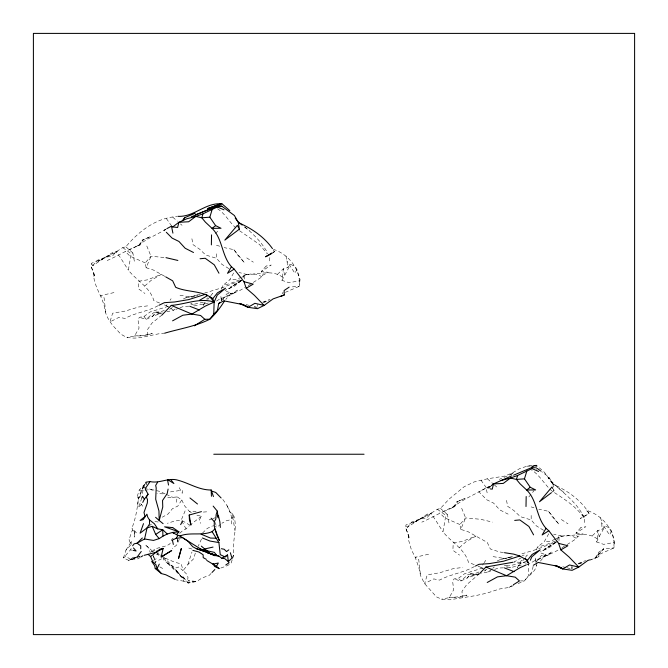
<?xml version="1.0" encoding="UTF-8"?>
<svg xmlns="http://www.w3.org/2000/svg" width="668" height="668" viewBox="0 0 668 668"><rect width="100%" height="100%" fill="white"/><g stroke="black" fill="none" stroke-linecap="round" stroke-linejoin="round"><path stroke-width="0.5" stroke-dasharray="3.34 2.5" d="M223.588 299.94L223.596 298.22L226.619 294.004L231.078 293.093L225.784 299.456M244.379 279.032L244.421 274.239C257.197 275.517 271.175 268.67 282.547 277.178L281.971 280.343L288.977 282.698L299.398 280.844C298.103 266.348 287.106 253.782 273.454 249.348M559.007 540.679L559.049 535.886C571.833 537.164 585.811 530.317 597.184 538.825L596.599 541.99L603.605 544.345L614.026 542.491C612.706 527.211 600.624 514.502 586.228 510.218L589.118 513.35L583.298 517.224L580.225 518.435L589.118 513.35C580.859 499.881 567.332 490.429 552.987 484.3L549.038 477.161L541.506 471.575M299.398 280.844L299.272 286.296L285.436 292.317M614.026 542.491L613.909 547.944L597.401 555.217L603.805 548.779L613.909 547.944L614.677 541.163L611.504 531.068L609.809 528.021L605.2 526.042L602.052 529.357L597.927 530.442L592.09 536.003M231.487 523.988C232.923 514.811 227.922 506.294 222.644 499.238M518.084 583.582L524.438 580.868L528.38 575.883L528.772 563.717L527.019 564.518M177.604 538.224L177.404 542.967L177.88 539.402M137.8 505.334C137.625 497.685 141.09 490.471 144.898 484.041L142.109 493.844L138.426 498.629C137.216 508.599 135.704 518.777 131.905 528.112L132.423 529.983L128.999 539.66L131.053 544.679L125.96 550.165L123.438 557.914L128.715 560.402L136.305 557.479M257.255 306.345L257.347 304.383M571.841 568.969L571.975 566.03M269.605 260.921L269.855 256.846M584.233 522.568L584.492 518.493L582.479 514.302M227.145 505.776L230.31 512.799L232.673 513.425C239.019 526.342 231.362 540.946 234.05 554.273L232.497 558.907M282.547 277.178L283.299 268.795L287.424 267.709L290.572 264.394L295.173 266.373L296.868 269.421L300.041 279.516L299.272 286.296L290.179 287.048M597.184 538.825L597.927 530.442L599.204 536.579L596.599 541.99M131.053 544.679L131.354 541.514L128.999 539.66M182.656 490.462L182.189 493.243L178.874 486.972M159.602 303.005L153.849 300.7C150.116 287.223 136.539 280.568 128.348 270.164L131.178 253.782L132.84 252.913L134.36 261.338M474.23 564.652L468.477 562.347C464.753 548.871 451.167 542.216 442.984 531.811L445.815 515.429L447.468 514.56L448.988 522.986M164.912 333.115C149.448 333.749 128.857 345.54 117.434 330.384C110.696 323.955 105.152 315.864 104.308 306.361C101.862 296.634 95.841 288.392 93.963 278.498C95.891 273.129 90.197 268.736 91.299 263.334L102.722 259.009L113.502 253.189L98.33 261.196L102.722 259.009L92.76 265.689L91.299 263.334M513.55 585.527L509.016 587.464L499.555 588.992L486.371 593.276L475.641 595.614L449.856 599.789L441.548 599.163L436.454 596.891L424.581 583.573L420.523 575.649L418.936 568L415.187 557.262L411.363 549.689L408.591 540.145C410.519 534.776 404.825 530.384 405.935 524.981L417.35 520.648L428.13 514.836L412.966 522.844L417.35 520.648L407.396 527.336L405.935 524.981M533.131 566.247L532.104 571.925L528.38 575.883M176.26 502.286L177.279 496.934L165.814 497.952M195.281 553.112L193.803 558.623L187.883 564.502L183.082 570.589L186.372 573.812L187.967 577.102L187.533 582.588L188.309 583.072L196.86 581.427L201.987 577.987L209.209 575.382L211.322 573.194M187.883 564.502L191.983 551.993M137.224 496.524L139.278 490.028L144.898 484.041L138.451 498.553L137.224 496.524L138.426 498.629M536.254 563.166C537.565 571.148 528.338 575.165 524.438 580.868L520.447 580.935M232.188 559.842L230.944 563.55L227.245 565.721L220.123 568.309M221.467 289.252L222.736 285.503L229.792 279.817L234.56 271.308M536.412 549.956L537.364 547.15L544.428 541.464L549.188 532.955M242.835 278.072L244.421 274.239M557.471 539.719L559.049 535.886M141.808 498.036L138.385 507.663L141.933 503.998M185.119 510.886L181.262 520.08L174.29 521.157L167.351 523.311M164.829 276.352L153.389 270.031L146.142 267.726L151.001 256.261L146.108 244.304M503.455 552.545L499.338 551.902L490.32 548.946L487.298 542.458L468.017 531.678L460.77 529.373L465.629 517.909L460.736 505.952M201.486 539.026L198.229 546.199M179.316 539.327L176.719 544.988L172.194 548.72M136.188 557.705L130.527 559.35L125.826 556.285L123.438 557.914L130.494 549.847L132.122 546.441M281.971 280.343L290.572 264.394M253.281 282.422L261.898 276.928L262.733 275.199L268.486 272.302L261.28 271.55L262.733 275.199M567.048 544.62L576.526 538.575L577.369 536.847L583.114 533.949L575.908 533.198L577.369 536.847M296.868 269.421L294.93 273.312L286.789 260.896M611.504 531.068L609.558 534.959L601.417 522.535M231.988 558.114L234.05 554.273M203.197 305.201L205.569 300.867M196.893 515.27L201.419 516.23L199.139 520.364L200.592 523.353M599.204 536.579L605.2 526.042M142.276 488.475L146.008 482.171M168.303 306.303L150.166 311.956L144.021 316.473L139.378 317.317L138.009 319.613L139.036 328.155L134.56 336.012L126.912 337.515M282.113 293.895L283.115 292.208M482.939 567.95L464.794 573.603L458.657 578.121L454.006 578.964L452.637 581.26L453.664 589.802L449.188 597.651L441.548 599.163M595.23 558.072L598.753 552.169L603.805 548.779L595.23 558.072L598.929 556.603L598.753 552.169M125.96 550.165L131.354 541.514M177.279 496.934L181.813 499.94L177.755 506.11L172.411 508.699L168.136 513.926L162.316 517.182M164.395 304.925L166.315 305.694L167.384 304.149M170.039 300.274L171.108 298.721M478.071 566.188L480.952 567.341L483.607 563.466M484.141 562.69L485.736 560.369M154.216 563.834L155.727 561.646L163.568 557.872C169.639 566.422 179.5 571.382 183.884 581.227L188.309 583.072L182.331 575.933L187.533 582.588L196.86 581.427L188.034 580.826L196.86 581.427M536.379 561.905L541.247 555.651L545.714 554.741L540.42 561.103M203.339 305.268L207.047 300.5M207.664 299.707L210.144 296.525M210.762 295.732L212.616 293.344L210.579 295.273M524.772 558.172L517.349 567.716L521.149 560.778L522.501 559.492M525.39 557.371L527.244 554.991L525.215 556.92M164.32 310.361L160.637 311.831L155.953 312.081L152.546 316.356L146.234 319.371L139.378 317.317M478.948 572.008L475.274 573.478L470.581 573.72L467.174 578.004L460.862 581.018L454.006 578.964M92.76 265.689L97.094 260.378L105.327 257.297L112.366 256.136L116.015 251.886L122.753 247.611L125.818 246.793C138.827 231.245 155.995 217.977 176.87 216.507M407.396 527.336L411.73 522.017L419.963 518.936L427.002 517.784L430.651 513.533L437.39 509.258L440.454 508.44L448.838 499.313L464.143 486.73L474.038 481.979L487.381 478.797L504.565 476.117L512.49 472.877L519.746 468.577L526.927 466.239L536.304 465.153L544.478 472.351L553.388 484.717L548.111 477.62C559.976 491.389 577.035 500.967 584.492 518.493C576.267 506.227 563.683 498.762 551.651 490.771C544.303 484.317 539.827 475.115 531.419 469.855M215.497 233.775L218.72 229.867M528.839 496.975L533.991 490.738M146.142 267.726L145.232 262.891L151.001 256.261L165.981 257.656M460.77 529.373L459.868 524.539L465.629 517.909L480.618 519.303L492.508 522.1M221.133 300.934L223.596 298.22L231.078 293.093M479.49 573.678L466.556 584.809L461.989 591.43L462.356 597.392M202.529 533.047L207.305 528.396L212.566 525.933M179.717 533.348L182.573 530.676L186.046 528.906L189.261 525.808M277.462 274.356L283.299 268.795L284.568 274.932M206.512 299.13L207.873 297.844M144.714 286.013L151.327 280.218L161.347 274.373L147.453 279.842L138.585 281.278L138.268 288.634L144.923 293.494M459.342 547.66L465.955 541.865L475.975 536.02L462.089 541.489L453.221 542.925L452.896 550.282L459.559 555.133M534.784 466.473L536.304 465.153L536.738 469.504M216.516 301.093C222.978 296.367 232.063 296.6 237.407 290.104L230.886 294.229L239.887 290.488L244.88 287.524M526.76 564.351L528.647 564.184L536.154 559.851L547.752 555.467L552.044 551.751L545.522 555.876L554.524 552.135L561.17 548.186M241.248 280.652L234.835 285.954L225.024 290.438M201.419 516.23L190.681 524.605M555.876 542.299L549.463 547.601L540.546 551.676M213.434 525.524L216.95 527.336L220.507 524.413M175.183 309.008L173.672 310.244L166.891 311.756M492.082 568.794L488.3 571.883L481.519 573.403M492.834 568.176L494.353 566.94M162.007 314.987L151.928 323.162L147.361 329.783L147.72 335.745M510.569 474.948L513.801 472.485L509.893 474.865L499.33 479.348M151.753 551.651C156.571 546.507 164.278 547.877 169.772 543.961L172.077 538.967L174.39 537.314M490.437 486.254L487.381 488.567L486.104 487.815C475.182 494.387 463.316 499.146 453.163 506.987C442.341 511.387 432.555 517.541 421.834 522.159M172.344 307.489L168.478 310.244M486.972 569.136L482.371 572.392M241.273 280.568L230.109 287.941L225.801 290.004M552.302 492.049L553.981 490.813L552.987 484.3M137.132 557.095L128.715 560.402L133.433 557.221L136.356 556.753M148.755 526.1L151.828 523.862M234.109 516.723L229.491 519.988L226.076 520.881L221.926 523.244M538.224 559.867L545.714 554.741M105.327 257.297L112.541 252.496L117.301 251.343L114.119 253.439L116.015 251.886L120.081 257.113L128.348 270.164M272.828 252.813L274.49 251.702L272.97 249.389M419.963 518.936L427.169 514.143L431.929 512.991L428.747 515.086L430.651 513.533L434.718 518.76L442.984 531.811M140.363 557.304L137.942 558.824L132.18 559.366L135.746 557.271L130.527 559.35M509.016 587.464L512.498 585.293M242.041 279.992L230.059 287.407L241.691 280.602M526.927 466.239L536.304 465.153L531.811 466.757M128.932 250.007L138.535 245.34L143.253 239.77L142 240.355L150.492 236.606L143.253 239.77L140.004 245.098C128.473 249.139 118.353 255.685 107.197 260.512M521.416 557.671L514.076 562.038L522.393 562.356L526.943 563.324M248.204 285.553L250.7 284.075M562.005 547.693L564.502 546.215M153.314 560.469L156.588 558.548M556.327 542.249L544.687 549.054L556.678 541.639L544.737 549.589L540.429 551.651M490.955 486.555L487.381 488.567L489.327 488.792M165.981 229.099C156.98 234.827 146.835 238.434 138.535 245.34L140.004 245.098L137.65 245.841L137.558 245.315M272.744 252.579L274.49 251.702L272.753 249.824M151.903 551.968L155.995 549.931L154.726 549.397M165.998 229.166L164.144 230.076L165.589 231.537M526.509 561.045L522.827 562.848L508.507 565.921L506.586 565.387M158.074 305.71C147.636 311.48 135.295 312.682 124.941 318.461L119.129 317.258L109.944 321.926L112.633 313.192L125.125 311.088L138.627 307.004L148.229 305.794M474.522 566.481C463.567 572.76 450.566 574.129 439.569 580.108L433.766 578.897L424.581 583.573L427.261 574.839L439.753 572.735L453.255 568.652L462.857 567.441M183.358 298.98L185.888 297.794L199.966 294.304M497.142 561.028L500.524 559.442L512.715 556.411M241.499 277.103L235.879 279.65L229.792 279.817M242.434 276.686C248.337 273.337 256.27 272.594 261.898 276.928M489.869 486.379L478.781 491.723L486.721 499.748L493.568 503.104L499.806 509.901L508.139 514.143M555.191 539.176L550.507 541.297L544.428 541.464M556.127 538.75C562.256 535.185 570.581 533.974 576.526 538.575M443.56 511.655L454.632 506.745L457.889 501.417L465.12 498.253L456.636 502.002L457.889 501.417L453.163 506.987L454.632 506.745L452.286 507.488L452.194 506.962M489.811 486.229L486.104 487.815L487.54 494.771M240.589 280.618L222.402 287.649L204.658 293.035M558.064 541.08L537.039 549.288L520.23 554.331M589.978 560.202L598.929 556.603L590.52 559.55M262.641 302.253L270.056 299.314M578.154 563.541L585.636 560.586M239.511 279.892L230.226 283.508L222.736 285.503M555.066 541.18L544.854 545.155L537.364 547.15M179.082 308.14L173.672 310.244L170.407 308.224M179.984 307.789L183.591 306.387L188.793 306.186M491.005 570.839L488.3 571.883L485.035 569.871M494.612 569.437L498.219 568.034L505.501 567.75M200.133 294.162L192.142 297.202L178.439 294.98M144.021 316.473L146.234 319.371L153.498 312.774L161.948 312.983L154.316 314.661L152.546 316.356L162.249 312.841M509.433 557.83L512.991 556.486M480.534 573.653L468.944 576.309L467.174 578.004L481.453 572.743M531.703 466.815L536.304 465.153M209.117 519.913L211.764 518.969M212.649 518.66L215.288 517.717M263.25 302.32L269.154 300.258M578.864 563.625L582.797 562.247M264.052 302.303L265.964 301.711M578.68 563.951L581.552 563.066M137.132 557.429L139.963 556.611M193.996 305.977L208.341 303.047M506.544 567.708L510.703 567.549L522.977 564.694M185.888 297.794L195.524 295.598M500.524 559.442L510.152 557.246M113.961 292.592L100.559 295.615L104.091 297.744L105.895 314.002M428.589 554.24L415.187 557.262L418.719 559.392L420.523 575.649M203.423 302.228L193.879 304.274L190.99 303.464M137.332 556.594L140.255 556.127M170.482 491.89L180.527 490.421M144.989 490.22L150.985 489.419L159.502 491.314L165.33 493.953L156.88 493.543M156.412 554.273L158.942 554.031L159.243 556.21L156.972 553.43L160.52 555.258M522.017 555.283L524.088 555.133M203.331 512.072L209.151 511.663M181.813 499.94L184.418 505.651L189.603 511.68L196.058 511.496M476.585 574.622L468.134 574.413L460.862 581.018L458.657 578.121M254.174 307.096L256.203 307.247M183.884 581.227L176.127 579.857M154.901 521.625L158.475 522.009M139.278 490.028L142.994 490.487M493.076 556.628L506.77 558.849M233.917 249.673L237.866 255.301L244.496 262.774L233.917 249.673L224.164 247.603M548.553 511.321L552.494 516.948L559.124 524.422L548.553 511.321L538.792 509.25M130.494 549.847L132.364 550.223M246.125 304.608L249.147 305.351M254.191 306.587L257.213 307.33M562.773 566.748L565.796 567.491M566.806 567.733L570.839 568.727M247.11 274.565L239.035 272.494M561.738 536.212L553.663 534.141M143.862 487.431L150.985 489.419L154.35 491.773M228.907 268.628L221.768 264.261L216.549 258.316L205.752 255.026L199.415 249.047L193.027 244.647L191.774 238.084M543.535 530.275L536.396 525.9L531.177 519.963L520.38 516.673L514.051 510.686L507.655 506.294L506.411 499.731M216.49 245.248L220.331 246.425M531.127 506.895L533.999 507.772M188.768 548.036L193.302 549.488M155.953 312.081L160.42 313.534M470.581 573.72L475.057 575.181M165.38 558.189L174.732 562.256L181.228 563.875L183.082 570.589L178.473 566.998L176.01 567.925L167.576 563.4L163.71 559.801L162.549 555.776L177.429 571.541M226.31 291.365L233.124 293.82M540.938 553.004L547.752 555.467M190.622 303.907L196.075 305.902M504.34 565.22L510.703 567.549M145.232 262.891L129.976 256.136L125.041 251.251M459.868 524.539L444.612 517.784L439.669 512.899M166.207 494.345L173.262 497.51M189.603 511.68L191.424 512.581M231.679 517.508L232.923 518.176L235.027 530.776M159.794 566.873L164.871 569.754M182.122 520.589L189.904 525.182M166.315 305.694L169.588 307.714M480.952 567.341L484.216 569.361M239.57 230.744L259.384 244.388L267.242 253.731M246.726 257.89L253.347 262.173M561.354 519.537L567.984 523.821M122.753 247.611L131.178 253.782M437.39 509.258L445.815 515.429M132.423 529.983L136.765 533.206L131.905 528.112M217.576 208.8C225.341 213.777 229.458 222.369 236.305 228.373M552.828 483.523L563.917 492.425M244.538 226.961C253.832 234.167 262.115 242.901 267.793 253.256M244.672 226.978L249.289 230.777M440.454 508.44L447.468 514.56M125.818 246.793L132.84 252.913M487.381 478.797L493.585 484.242M494.362 484.918L496.683 486.955M172.753 217.15L177.404 221.233M180.502 223.955L182.055 225.316M167.576 563.4L184.101 579.173L175.843 570.155L181.053 576.634M140.697 503.63L143.795 507.48M156.588 550.749L158.942 554.031M481.01 480.2L486.062 487.356M166.382 218.553L171.434 225.709M181.738 520.965L186.046 528.906M553.171 489.277L553.981 490.813M151.878 551.743L151.152 549.956L145.223 544.654L148.947 548.203L150.267 552.778M214.921 522.192L216.95 527.336M153.323 555.325L155.494 562.882M405.985 528.714L409.083 537.364M91.357 267.066L94.455 275.717M153.582 556.26L154.876 560.936M600.632 517.642L601.743 522.677L602.052 529.357M286.004 255.994L287.115 261.029L287.424 267.709M535.836 465.437L536.621 469.387M536.128 561.37L535.377 557.563L536.446 565.871M221.5 299.723L220.749 295.916L221.342 300.533M232.673 513.425L232.923 518.176M572.008 566.881L572.058 568.602M408.44 534.759L408.591 540.145M93.812 273.112L93.963 278.498M531.169 515.437L531.177 519.963M216.541 253.798L216.549 258.316M134.402 534.25L134.226 537.097L134.852 532.187L134.402 534.25M266.123 266.056L261.28 271.55L271.258 265.029L266.123 266.056M580.751 527.703L575.908 533.198L585.886 526.676L580.751 527.703M152.254 333.482L144.037 335.795L134.56 336.012L143.294 335.236L152.254 333.482M466.89 595.13L458.665 597.442L449.188 597.651L457.931 596.875L466.89 595.13"/><path stroke-width="1" d="M140.706 548.787L140.714 545.881L137.074 543.184L134.184 543.827L132.64 545.789M213.159 506.102L217.3 511.145L216.156 514.535L215.806 519.136L214.303 521.666L214.228 526.234L216.616 534.2M211.372 244.88L211.556 234.869M526 506.528L526.184 496.516M164.912 333.115C180.009 328.673 195.649 326.368 209.81 319.221L213.743 314.236L214.136 302.07L217.267 295.097L225.534 288.209L217.459 292.818L212.741 298.771L214.136 302.07L205.368 306.069L191.925 314.077L182.865 315.212L172.586 320.832M219.906 302.295L218.67 303.648L217.476 310.278L213.743 314.236M168.094 489.093L167.175 493.635L162.541 500.482L162.767 506.987L159.201 520.531L163.101 523.67M161.163 556.978L171.668 550.582L161.163 556.978L163.167 548.411L159.978 549.113L150.626 556.536L152.755 561.638L155.903 564.677L157.097 568.518L161.464 573.595L165.789 574.764L175.241 579.406M142.359 537.974L137.074 543.184L144.564 538.992L147.077 527.862L149.565 523.962L149.448 519.879L147.737 517.149L146.918 514.168L143.236 519.554L140.105 520.489L144.956 516.581L144.004 512.423L147.336 502.979L147.511 499.706L146.376 497L148.079 494.228L145.156 488.742L150.066 481.578C159.744 483.816 168.603 477.111 178.389 480.342C189.487 483.39 199.273 490.145 211.188 490.003L213.443 496.583M166.891 228.615L171.476 226.168L172.745 226.92L178.865 222.294L186.514 218.862L195.808 216.399L201.786 217.785L205.402 222.143L212.032 228.364L221.008 228.272L215.614 225.634L209.835 217.192L212.19 209.401L217.409 206.98L223.997 209.827M491.205 485.669L493.502 483.941L501.142 480.509L510.435 478.037L516.414 479.432L520.038 483.791L526.668 490.011L535.636 489.92L530.242 487.281L524.463 478.839L526.827 471.049L532.037 468.619L538.625 471.474M212.19 209.401L203.014 213.818L201.786 217.785L209.835 217.192M526.827 471.049L517.642 475.466L516.414 479.432L524.463 478.839M143.495 523.645L140.088 533.198L147.077 527.862L152.229 526.342L157.757 528.889L162.733 529.724L167.276 534.008L172.67 532.421L178.932 531.845L176.419 534.65L172.67 532.421L173.613 533.532M141.808 498.036L142.534 496.291L144.363 499.238L142.743 502.411M530.334 560.235L531.895 556.745L540.161 549.856L532.087 554.465L527.369 560.419L528.421 562.89M159.293 564.126L157.097 568.518L155.26 568.577L154.625 565.654L151.678 561.429M180.636 524.63L182.431 521.332M183.658 219.613L184.702 217.701L195.256 213.217M213.226 563.792L214.545 566.406L219.229 568.627L216.482 566.314L218.327 563.015L212.917 564.143L206.746 560.444M215.614 225.634L212.032 228.364C222.887 238.852 221.45 255.644 231.42 266.699L227.504 273.312L234.176 269.129L243.97 281.712L246.2 288.242L254.441 295.365L264.119 305.435L273.087 298.888L284.301 294.955L284.117 290.522L289.169 287.131M530.242 487.281L526.668 490.011C537.515 500.499 536.078 517.283 546.048 528.346L542.14 534.959L548.804 530.776L558.598 543.351L560.828 549.889L569.069 557.012L578.755 567.082L587.715 560.527L589.585 559.876M157.615 482.204L155.686 485.394L156.203 487.999L155.694 499.205L158.951 510.953L159.201 520.531L155.586 517.308M173.354 544.453L172.377 540.111L176.051 538.341L178.064 535.385M141.257 551.467L137.132 557.095M144.363 499.238L148.079 494.228M182.414 220.632L184.702 217.701M224.465 301.043C220.34 307.639 215.731 313.793 209.81 319.221L204.817 319.304L194.388 325.817M162.007 314.987L171.275 305.385C185.579 304.332 199.849 297.46 214.136 302.07L209.694 296.617M212.023 572.468L214.837 569.545M480.2 572.944L485.903 567.032L513.066 562.239M176.419 534.65L179.884 535.978C190.38 531.82 201.719 536.103 212.107 531.653L214.929 528.906L219.371 540.562L216.891 535.076M225.751 565.003L229.082 562.773L228.314 561.604L227.546 554.949L225.225 557.02L220.248 554.649L218.904 542.575L212.107 531.653M229.842 210.704L221.676 203.506L219.396 205.485L216.056 206.713M228.807 549.864L226.544 551.576L224.139 549.238L221.409 548.72M239.353 229.166L224.84 240.113L237.324 225.333L239.353 229.166L238.351 222.653L234.41 215.514L221.843 206.203L217.033 205.969L191.399 216.799M551.467 492.667L539.468 501.76L551.96 486.98L552.77 488.508M159.201 538.608L155.686 534.442L162.733 529.724L162.917 536.179L159.201 538.608L153.49 540.42L144.564 538.992M487.222 582.479L497.493 576.86L506.561 575.724L520.005 567.716L526.142 564.919M271.993 253.364L265.588 256.788L271.876 253.022M141.173 556.795L142.793 555.784M513.366 584.75L519.453 580.951L515.245 577.152L506.561 575.724L485.903 567.032M221.676 203.506L207.848 208.499L221.676 203.506L221.208 203.79C205.218 202.713 193.97 217.184 177.897 216.349M199.448 300.391L207.606 295.54M246.2 288.242L253.247 284.117L243.97 281.712M183.282 538.124L187.967 541.247L192.751 546.741L196.317 548.645L219.079 556.269L221.859 558.264L227.546 554.949M560.828 549.889L567.875 545.764L558.598 543.351M218.67 303.648L223.588 300.8L242.693 304.541L248.062 307.313L257.472 308.674L264.119 305.435L254.884 303.322L248.062 307.313L239.612 303.514M533.306 565.295L538.216 562.448L557.329 566.188L562.69 568.952L572.109 570.322L578.755 567.082L569.52 564.969L562.69 568.952L555.183 565.587M163.167 548.411L155.753 552.361L144.163 555.325M162.917 536.179L167.276 534.008M158.984 305.276L164.437 302.654L174.607 301.986L188.718 299.606L205.151 294.371L206.788 294.713M475.432 566.046L479.073 564.301L489.243 563.633L503.346 561.254L519.788 556.01L527.369 560.419L525.207 558.557M501.142 480.509L511.83 475.825M535.511 467.8L531.661 467.617L513.625 475.157M215.221 207.022L195.398 214.845M280.602 296.425L284.301 294.955M203.014 213.818L195.808 216.399L188.643 221.768L178.865 222.294L177.621 227.496L172.745 226.92M517.642 475.466L510.435 478.037L503.271 483.415L493.502 483.941L492.258 489.143L490.304 488.909M201.46 511.613L189.236 515.011L189.395 519.345L190.931 525.09L189.236 515.011M201.327 546.115L204.658 548.971L213.042 547.084M219.004 206.554L221.843 206.203M176.051 538.341L182.498 537.598M200.058 258.758L205.176 258.265L214.278 264.812L218.954 273.22M514.694 520.405L519.804 519.913L528.906 526.459L533.59 534.868M213.76 454.24L364.06 454.24M216.031 538.208L210.462 538.074L201.068 534.166M221.859 558.264L224.774 558.64L228.314 561.604L231.988 558.114L230.36 552.745M504.482 552.703L513.75 554.139L519.788 556.01M218.904 542.575L210.011 541.047L202.412 537.982M133.299 550.415L136.113 550.975L133.458 547.952M165.981 257.656L177.872 260.453M192.835 550.34L198.989 552.027L203.122 554.774L203.222 557.655L206.404 559.375M214.679 555.709L206.679 552.277L219.079 556.269M200.225 548.971L208.274 551.509L201.085 549.288L179.884 535.978M196.317 548.645L216.482 555.759M211.672 491.08L215.731 492.441L221.125 497.977M215.956 555.768L206.679 552.277L209.685 553.413M240.564 303.748L246.216 305.911M555.191 565.395L561.788 567.909M189.77 306.27L199.465 310.01M504.407 567.909L514.093 571.658M171.275 305.385L191.925 314.077L200.617 315.505L204.817 319.304M238.351 222.653C251.602 228.297 264.06 236.764 272.461 248.621M193.503 252.496L185.17 248.254L178.941 241.457L172.093 238.1L166.315 232.264M165.697 276.853L172.661 280.81L175.684 287.298C187.666 292.642 202.095 290.146 212.741 298.771L211.297 297.536M212.917 564.143L216.482 566.314M204.658 548.971L207.214 550.833L214.303 552.344L217.05 555.684M537.314 468.468L540.663 470.957M149.448 519.879L154.383 523.754L157.757 528.889M189.971 497.977L197.494 503.981M242.158 225.058L238.2 221.876L235.245 218.185M155.26 568.577L161.464 573.595M148.087 554.34L150.626 556.536M546.048 528.346L548.804 530.776M231.42 266.699L234.176 269.129M211.08 518.184L214.303 521.666M150.066 481.578L146.008 482.171L146.259 484.358M526.86 561.379L528.137 562.94M170.841 479.724L173.897 483.523L167.476 479.499L168.52 485.043M152.229 526.342L155.686 534.442M531.661 467.617L532.037 468.619M217.033 205.969L217.409 206.98M217.292 515.153L217.885 516.923M171.476 226.168L172.912 233.124M217.3 511.145L218.185 517.809M220.382 527.444L219.864 521.808L218.319 515.295L218.394 517.291M211.188 490.003L211.439 496.274M181.295 548.603L178.573 558.398L181.295 548.603M634.6 33.4L33.4 33.4L33.4 634.6L634.6 634.6L634.6 33.4M172.72 527.62L164.604 526.827L178.932 531.845L172.72 527.62"/></g></svg>
